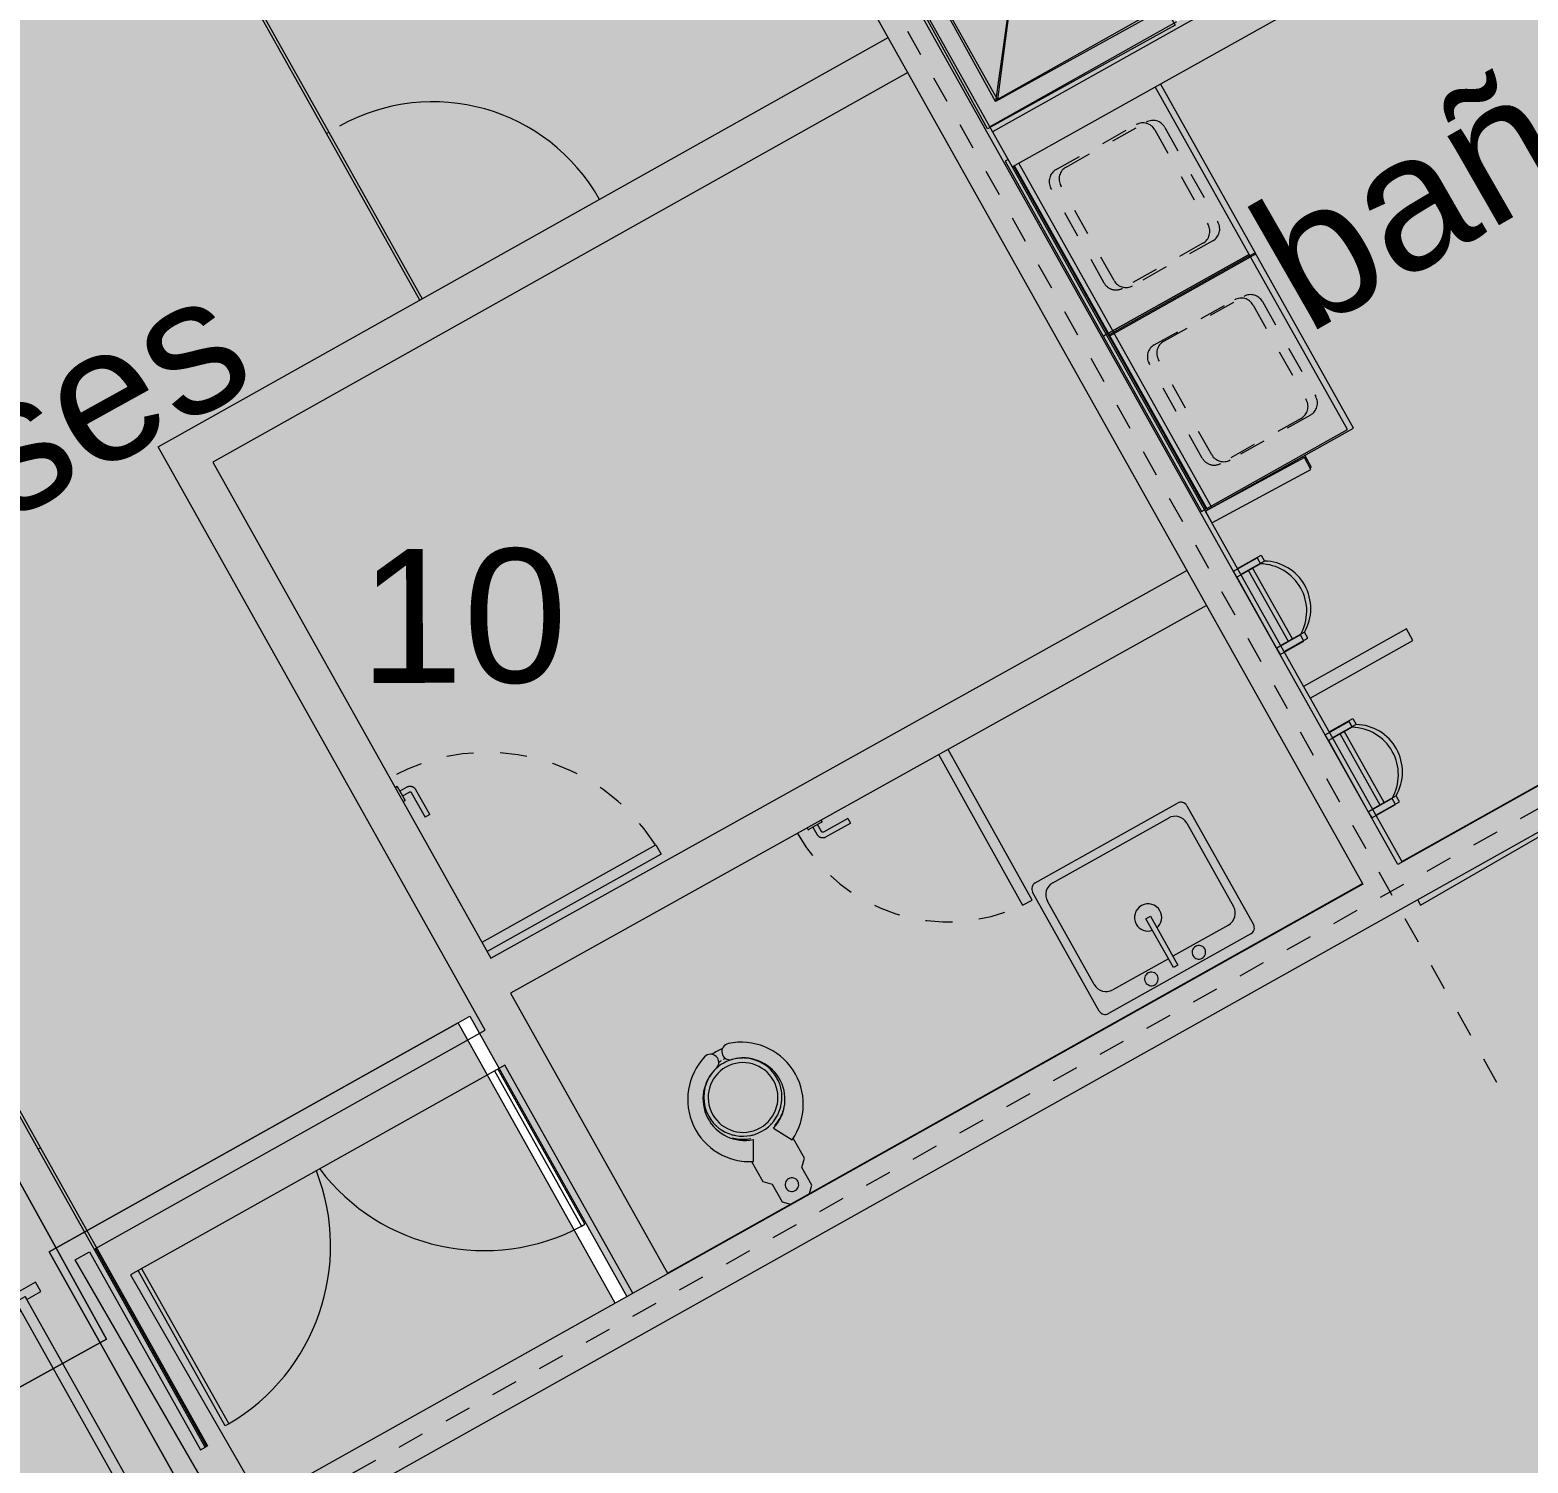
# Model space of a CAD drawing. Header units: metres. Extents: x -16.5 to 80.2, y 17.9 to 114.6.
# Drawn here: x 43.03 to 48.62, y 73.39 to 78.74 of the extents above; entities that cross this region are included whole.
import ezdxf

# ---------------------------------------------------------------- set-up
doc = ezdxf.new("R2010")
doc.units = ezdxf.units.M
for name, pattern in [('Dash dot dot', [0.020637, 0.00635, -0.004763, 0, -0.004763, 0, -0.004763]), ('LineaDiscontinua-1_5mm', [0.003, 0.0015, -0.0015]), ('LíneaDeRejilla', [0.021, 0.012, -0.003, 0.003, -0.003])]:
    doc.linetypes.add(name, pattern=pattern)
for name, color, linetype, lineweight in [('00_URB_HUELLA JARDÍN', 7, 'Continuous', 5), ('00_URB_ZONAS VERDES_NO CTA', 63, 'Continuous', 5), ('A-DETL-3', 151, 'Continuous', 5), ('A-DETL-GENF', 92, 'Continuous', 5), ('A-GENM', 13, 'Continuous', 5), ('A-MUEB', 31, 'Continuous', 5), ('A-MURO', 113, 'Continuous', 9), ('A-MURO-ACHU', 111, 'Continuous', 9), ('A-PUER', 31, 'Continuous', 5), ('A-PUER-MARC', 31, 'Continuous', 5), ('A-TEXT-NOTA', 2, 'Continuous', 5), ('A-VENT-CORT', 52, 'Continuous', 5), ('A-WALL', 113, 'Continuous', 18), ('H-HID-APAR', 6, 'Continuous', 5), ('Q-CASE', 31, 'Dash dot dot', 5), ('S-REJI', 1, 'Continuous', 5)]:
    doc.layers.add(name, color=color, linetype=linetype, lineweight=lineweight)
doc.styles.add('Arial_3', font='arial.ttf', dxfattribs={"height": 0.5})

# ---------------------------------------------------------------- blocks, each defined once
blk = doc.blocks.new('M_Vanity Counter Top w Square Sink Hole - 600mm Depth-V23-Nivel 2')
at = {"layer": 'A-MUEB'}
for p, q in [((-0.5187, 0), (-1.2687, 0)), ((-1.2687, 0), (-1.2687, -0.625)), ((-0.5187, -0.625), (-0.5187, 0)), ((-1.2687, -0.0191), (-0.5187, -0.0191)), ((-1.2687, -0.625), (-0.5187, -0.625))]:
    blk.add_line(p, q, dxfattribs=at)
at = {"layer": 'Q-CASE'}
for p, q in [((-1.1477, -0.5092), (-1.1477, -0.1658)), ((-1.0969, -0.115), (-0.6905, -0.115)), ((-0.6397, -0.1658), (-0.6397, -0.5092)), ((-0.6905, -0.56), (-1.0969, -0.56))]:
    blk.add_line(p, q, dxfattribs=at)
for centre, start, end in [((-1.0969, -0.1658), 90, 180), ((-0.6905, -0.1658), 360, 90), ((-1.0969, -0.5092), 180, 270), ((-0.6905, -0.5092), 270, 360)]:
    blk.add_arc(centre, 0.0508, start, end, dxfattribs=at)
blk = doc.blocks.new('M_Vanity Counter Top w Square Sink Hole - 600mm Depth-V24-Nivel 2')
at = {"layer": 'A-MUEB'}
for p, q in [((-0.5406, 0), (-1.2687, 0)), ((-1.2687, 0), (-1.2687, -0.625)), ((-1.2687, -0.0191), (-0.5406, -0.0191)), ((-1.2687, -0.625), (-0.5406, -0.625))]:
    blk.add_line(p, q, dxfattribs=at)
at = {"layer": 'Q-CASE'}
for p, q in [((-1.1477, -0.5092), (-1.1477, -0.1658)), ((-1.0969, -0.115), (-0.6905, -0.115)), ((-0.6397, -0.1658), (-0.6397, -0.5092)), ((-0.6905, -0.56), (-1.0969, -0.56))]:
    blk.add_line(p, q, dxfattribs=at)
for centre, start, end in [((-1.0969, -0.1658), 90, 180), ((-0.6905, -0.1658), 360, 90), ((-1.0969, -0.5092), 180, 270), ((-0.6905, -0.5092), 270, 360)]:
    blk.add_arc(centre, 0.0508, start, end, dxfattribs=at)
blk = doc.blocks.new('M_Urinal-2D - M_Urinal-2D-1521189-Nivel 2')
at = {"layer": 'H-HID-APAR'}
for p, q in [((-0.2869, 0.075), (-0.2869, 0.1766)), ((-0.2869, 0.1766), (-0.2615, 0.1766)), ((-0.2615, 0.1766), (-0.2615, 0.075)), ((0.0692, 0.1766), (0.0433, 0.1766)), ((0.0433, 0.1766), (0.0433, 0.075)), ((0.0692, 0.075), (0.0692, 0.1766)), ((0.0433, 0.1258), (-0.2615, 0.1258)), ((-0.2615, 0.1258), (-0.2615, 0.075)), ((0.0433, 0.075), (0.0433, 0.1258))]:
    blk.add_line(p, q, dxfattribs=at)
blk.add_arc((-0.1091, 0.0862), 0.1772, 30.6701, 149.3299, dxfattribs=at)
blk = doc.blocks.new('M_Shower Stall-2D - M_Shower Stall-2D 80_100-1592938-Nivel 2')
at = {"layer": 'H-HID-APAR'}
for p, q in [((0.075, 0.925), (0.3711, 0.5289)), ((0.075, 0.075), (0.075, 0.925)), ((0.075, 0.925), (0.305, 0.925)), ((0.42, 0.925), (0.725, 0.925)), ((0.725, 0.925), (0.4289, 0.5289)), ((0.725, 0.925), (0.725, 0.075)), ((0.3724, 0.4724), (0.075, 0.075)), ((0.4276, 0.4724), (0.725, 0.075)), ((0.725, 0.075), (0.075, 0.075)), ((0.8, 0), (0, 0))]:
    blk.add_line(p, q, dxfattribs=at)
for start, end in [(360, 180), (180, 360)]:
    blk.add_arc((0.4, 0.5), 0.04, start, end, dxfattribs=at)
blk = doc.blocks.new('M_Door-Curtain-Wall-Single-Glass - M_Door-Curtain-Wall-Single-Glass-1594221-Nivel 2')
at = {"layer": 'A-PUER'}
blk.add_arc((0.3565, 0.0508), 0.7131, 90.01, 180, dxfattribs=at)
blk = doc.blocks.new('Panel de sistema - Vidrio-10-1619758-Nivel 2')
at = {"layer": 'A-VENT-CORT'}
for p, q in [((-0.3565, 0.005), (0.3565, 0.005)), ((-0.3565, 0.005), (-0.3565, -0.005)), ((0.3565, 0.005), (0.3565, -0.005)), ((0.3565, -0.005), (-0.3565, -0.005))]:
    blk.add_line(p, q, dxfattribs=at)
blk = doc.blocks.new('Panel de sistema - Vidrio-10-1619759-Nivel 2')
at = {"layer": 'A-VENT-CORT'}
for p, q in [((-0.6435, 0.005), (0.6435, 0.005)), ((-0.6435, 0.005), (-0.6435, -0.005)), ((0.6435, 0.005), (0.6435, -0.005)), ((0.6435, -0.005), (-0.6435, -0.005))]:
    blk.add_line(p, q, dxfattribs=at)
blk = doc.blocks.new('Panel de sistema - Vidrio-10-1619761-Nivel 2')
at = {"layer": 'A-VENT-CORT'}
for p, q in [((-0.6, 0.005), (0.6, 0.005)), ((-0.6, 0.005), (-0.6, -0.005)), ((0.6, 0.005), (0.6, -0.005)), ((0.6, -0.005), (-0.6, -0.005))]:
    blk.add_line(p, q, dxfattribs=at)
blk = doc.blocks.new('Panel de sistema - Vidrio-10-1619755-Nivel 2')
at = {"layer": 'A-VENT-CORT'}
for p, q in [((-0.5, 0.005), (0.5, 0.005)), ((-0.5, 0.005), (-0.5, -0.005)), ((0.5, 0.005), (0.5, -0.005)), ((0.5, -0.005), (-0.5, -0.005))]:
    blk.add_line(p, q, dxfattribs=at)
blk = doc.blocks.new('Puerta-Batiente-ConDilataciones - 800x2200-4 Dilataciones-1041456-Nivel 2')
at = {"layer": 'A-PUER'}
for p, q in [((-0.372, -0.819), (-0.372, -0.075)), ((-0.332, -0.075), (-0.332, -0.819)), ((-0.332, -0.819), (-0.372, -0.819))]:
    blk.add_line(p, q, dxfattribs=at)
at = {"layer": 'A-PUER', "linetype": 'LineaDiscontinua-1_5mm'}
blk.add_arc((-0.372, -0.075), 0.744, 273.0819, 0, dxfattribs=at)
blk = doc.blocks.new('Manija-Horizontal-SinCerradura - 120-1041475-Nivel 2')
at = {"layer": 'A-PUER'}
for p, q in [((0.27, 0.063), (0.165, 0.063)), ((0.27, 0.063), (0.27, 0.043)), ((0.12, 0.008), (0.12, 0)), ((0.12, 0.008), (0.18, 0.008)), ((0.124, 0.008), (0.12, 0.008)), ((0.14, 0.038), (0.14, 0.008)), ((0.16, 0.008), (0.16, 0.038)), ((0.165, 0.043), (0.27, 0.043)), ((0.18, 0.008), (0.176, 0.008)), ((0.18, 0), (0.18, 0.008))]:
    blk.add_line(p, q, dxfattribs=at)
at = {"layer": 'A-PUER', "flags": 128}
for points in [[(0.165, 0.063), (0.164, 0.063), (0.163, 0.0629), (0.162, 0.0628), (0.161, 0.0627), (0.16, 0.0625), (0.1591, 0.0623), (0.1581, 0.062), (0.1571, 0.0617), (0.1562, 0.0614), (0.1553, 0.061), (0.1544, 0.0606), (0.1535, 0.0602), (0.1526, 0.0597), (0.1517, 0.0592), (0.1509, 0.0586), (0.1501, 0.0581), (0.1493, 0.0574), (0.1485, 0.0568), (0.1478, 0.0561), (0.1471, 0.0554), (0.1464, 0.0547), (0.1457, 0.0539), (0.1451, 0.0531), (0.1445, 0.0523), (0.144, 0.0515), (0.1434, 0.0507), (0.143, 0.0498), (0.1425, 0.0489), (0.1421, 0.048), (0.1417, 0.0471), (0.1414, 0.0461), (0.141, 0.0452), (0.1408, 0.0442), (0.1406, 0.0432), (0.1404, 0.0422), (0.1402, 0.0413), (0.1401, 0.0403), (0.14, 0.0393), (0.14, 0.0383), (0.14, 0.038)], [(0.16, 0.038), (0.16, 0.0382), (0.16, 0.0384), (0.16, 0.0386), (0.1601, 0.0388), (0.1601, 0.039), (0.1601, 0.0392), (0.1602, 0.0394), (0.1603, 0.0396), (0.1603, 0.0398), (0.1604, 0.0399), (0.1605, 0.0401), (0.1606, 0.0403), (0.1607, 0.0405), (0.1608, 0.0407), (0.1609, 0.0408), (0.161, 0.041), (0.1611, 0.0411), (0.1612, 0.0413), (0.1614, 0.0414), (0.1615, 0.0416), (0.1617, 0.0417), (0.1618, 0.0419), (0.162, 0.042), (0.1621, 0.0421), (0.1623, 0.0422), (0.1625, 0.0423), (0.1626, 0.0424), (0.1628, 0.0425), (0.163, 0.0426), (0.1632, 0.0427), (0.1634, 0.0427), (0.1636, 0.0428), (0.1638, 0.0428), (0.164, 0.0429), (0.1642, 0.0429), (0.1643, 0.043), (0.1645, 0.043), (0.1647, 0.043), (0.1649, 0.043), (0.165, 0.043)]]:
    blk.add_lwpolyline(points, dxfattribs=at)
blk = doc.blocks.new('M_Water Closet - Flush Valve - Floor Mounted - Private - Flushing Greater than 6_1 Lpf-1594235-Nivel 2')
at = {"layer": 'H-HID-APAR'}
for p, q in [((0.0063, 0.5968), (0.0127, 0.5964)), ((-0.0825, 0.2088), (-0.0429, 0.281)), ((0.0429, 0.281), (0.0826, 0.2088)), ((-0.0889, 0.2127), (-0.0889, 0.127)), ((0.0889, 0.127), (0.0889, 0.2096)), ((-0.0889, 0.127), (-0.0635, 0.1016)), ((0.0635, 0.1016), (0.0889, 0.127)), ((-0.0635, 0.1016), (-0.0635, 0.0254)), ((0.0635, 0.0254), (0.0635, 0.1016)), ((-0.0635, 0.0254), (-0.0404, 0.0023)), ((0.0404, 0.0023), (0.0635, 0.0254))]:
    blk.add_line(p, q, dxfattribs=at)
at = {"layer": 'H-HID-APAR', "flags": 128}
for points in [[(-0.0142, 0.5962), (-0.0089, 0.5967), (-0.0025, 0.5969)], [(-0.0508, 0.2877), (-0.0568, 0.2899), (-0.0627, 0.2923), (-0.0684, 0.2949), (-0.0741, 0.2978), (-0.0797, 0.3008), (-0.0851, 0.3041), (-0.0904, 0.3076), (-0.0955, 0.3114), (-0.1005, 0.3153), (-0.1054, 0.3194), (-0.11, 0.3237)], [(0.1113, 0.3249), (0.1072, 0.3211), (0.1025, 0.3169), (0.0975, 0.3129), (0.0924, 0.3091), (0.0872, 0.3055), (0.0818, 0.3021), (0.0763, 0.299), (0.0707, 0.296), (0.065, 0.2933), (0.0591, 0.2908), (0.0532, 0.2886), (0.0508, 0.2877)]]:
    blk.add_lwpolyline(points, dxfattribs=at)
at = {"layer": 'H-HID-APAR'}
for centre, radius, start, end in [((0.0187, 0.4177), 0.2322, 107.4259, 244.1391), ((-0.0416, 0.61), 0.0307, 287.4259, 107.4259), ((0, 0.4382), 0.1968, 83.5978, 96.4022), ((0.0416, 0.61), 0.0307, 72.5741, 252.5741), ((-0.0187, 0.4177), 0.2322, 295.8609, 72.5741), ((0.0024, 0.4294), 0.1552, 102.9633, 253.0367), ((0, 0.4382), 0.146, 121.6416, 180), ((0, 0.4366), 0.1302, 90, 270), ((0, 0.4382), 0.146, 108.8409, 119.3851), ((0, 0.4382), 0.1461, 75.8551, 104.1449), ((0, 0.4366), 0.1302, 270, 90), ((-0.0024, 0.4294), 0.1552, 286.9633, 77.0367), ((0, 0.4382), 0.1461, 60.6149, 71.1591), ((0, 0.4382), 0.1461, 0, 58.3584), ((0, 0.4382), 0.146, 180, 0), ((0, 0.4382), 0.1461, 194.0293, 198.5581), ((0, 0.4382), 0.1461, 341.4419, 345.9707), ((0, 0.4382), 0.146, 208.0989, 213.4085), ((0, 0.4382), 0.146, 222.246, 227.7315), ((0, 0.4382), 0.1461, 312.2685, 317.754), ((0, 0.4382), 0.1461, 326.5915, 331.9011), ((0, 0.4382), 0.146, 236.5665, 241.8811), ((0, 0.4382), 0.146, 251.4212, 255.9571), ((0, 0.4382), 0.1461, 284.0429, 288.5788), ((0, 0.4382), 0.1461, 298.1189, 303.4335), ((0, 0.0635), 0.0254, 360, 180), ((0, 0.0635), 0.0254, 180, 360)]:
    blk.add_arc(centre, radius, start, end, dxfattribs=at)
blk = doc.blocks.new('M_Sink-Single-2D - 660 x 560mm-1585322-Nivel 2')
at = {"layer": 'H-HID-APAR'}
for p, q in [((0.0017, -0.6496), (0.0017, -0.1404)), ((0.0017, -0.6496), (0.0017, -0.1404)), ((0.0271, -0.115), (0.6363, -0.115)), ((0.0271, -0.115), (0.6363, -0.115)), ((0.3222, -0.1468), (0.3412, -0.1468)), ((0.3222, -0.3563), (0.3222, -0.1468)), ((0.3412, -0.1468), (0.3412, -0.3563)), ((0.6617, -0.1404), (0.6617, -0.6496)), ((0.6617, -0.1404), (0.6617, -0.6496)), ((0.0842, -0.1849), (0.3222, -0.1849)), ((0.3412, -0.1849), (0.5791, -0.1849)), ((0.0334, -0.5925), (0.0334, -0.2357)), ((0.6299, -0.2357), (0.6299, -0.5925)), ((0.3412, -0.3563), (0.3222, -0.3563)), ((0.5791, -0.6433), (0.0842, -0.6433)), ((0.6363, -0.675), (0.0271, -0.675)), ((0.6363, -0.675), (0.0271, -0.675))]:
    blk.add_line(p, q, dxfattribs=at)
for centre, radius, start, end in [((0.0271, -0.1404), 0.0254, 90, 180), ((0.0271, -0.1404), 0.0254, 90, 180), ((0.2301, -0.15), 0.0254, 360, 180), ((0.2301, -0.15), 0.0254, 180, 0), ((0.4333, -0.15), 0.0254, 0, 180), ((0.4333, -0.15), 0.0254, 180, 0), ((0.6363, -0.1404), 0.0254, 0, 90), ((0.6363, -0.1404), 0.0254, 0, 90), ((0.0842, -0.2357), 0.0508, 90, 180), ((0.5791, -0.2357), 0.0508, 360, 90), ((0.3317, -0.3563), 0.0508, 100.8069, 180), ((0.3317, -0.3563), 0.0508, 360, 79.1931), ((0.3317, -0.3563), 0.0508, 180, 0), ((0.0842, -0.5925), 0.0508, 180, 270), ((0.5791, -0.5925), 0.0508, 270, 0), ((0.0271, -0.6496), 0.0254, 180, 270), ((0.0271, -0.6496), 0.0254, 180, 270), ((0.6363, -0.6496), 0.0254, 270, 0), ((0.6363, -0.6496), 0.0254, 270, 0)]:
    blk.add_arc(centre, radius, start, end, dxfattribs=at)
blk = doc.blocks.new('Puerta-Batiente-HojaLisa - 700x2200-1508701-Nivel 2')
at = {"layer": 'A-PUER'}
for p, q in [((-0.282, 0.719), (-0.322, 0.719)), ((-0.322, 0.719), (-0.322, 0.075)), ((-0.282, 0.075), (-0.282, 0.719))]:
    blk.add_line(p, q, dxfattribs=at)
at = {"layer": 'A-PUER', "linetype": 'LineaDiscontinua-1_5mm'}
blk.add_arc((-0.322, 0.075), 0.644, 0, 86.439, dxfattribs=at)
blk = doc.blocks.new('Manija-Horizontal-SinCerradura - 120-1041476-Nivel 2')
at = {"layer": 'A-PUER'}
for p, q in [((0.12, 0), (0.12, -0.008)), ((0.18, -0.008), (0.18, 0)), ((0.12, -0.008), (0.124, -0.008)), ((0.18, -0.008), (0.12, -0.008)), ((0.14, -0.008), (0.14, -0.038)), ((0.16, -0.038), (0.16, -0.008)), ((0.27, -0.043), (0.165, -0.043)), ((0.176, -0.008), (0.18, -0.008)), ((0.27, -0.043), (0.27, -0.063)), ((0.165, -0.063), (0.27, -0.063))]:
    blk.add_line(p, q, dxfattribs=at)
at = {"layer": 'A-PUER', "flags": 128}
for points in [[(0.14, -0.038), (0.14, -0.039), (0.1401, -0.04), (0.1402, -0.041), (0.1403, -0.042), (0.1405, -0.043), (0.1407, -0.0439), (0.141, -0.0449), (0.1413, -0.0459), (0.1416, -0.0468), (0.142, -0.0477), (0.1424, -0.0486), (0.1428, -0.0495), (0.1433, -0.0504), (0.1438, -0.0513), (0.1444, -0.0521), (0.1449, -0.0529), (0.1456, -0.0537), (0.1462, -0.0545), (0.1469, -0.0552), (0.1476, -0.0559), (0.1483, -0.0566), (0.1491, -0.0573), (0.1499, -0.0579), (0.1507, -0.0585), (0.1515, -0.059), (0.1523, -0.0596), (0.1532, -0.06), (0.1541, -0.0605), (0.155, -0.0609), (0.1559, -0.0613), (0.1569, -0.0616), (0.1578, -0.062), (0.1588, -0.0622), (0.1598, -0.0624), (0.1608, -0.0626), (0.1617, -0.0628), (0.1627, -0.0629), (0.1637, -0.063), (0.1647, -0.063), (0.165, -0.063)], [(0.165, -0.043), (0.1648, -0.043), (0.1646, -0.043), (0.1644, -0.043), (0.1642, -0.0429), (0.164, -0.0429), (0.1638, -0.0429), (0.1636, -0.0428), (0.1634, -0.0427), (0.1632, -0.0427), (0.1631, -0.0426), (0.1629, -0.0425), (0.1627, -0.0424), (0.1625, -0.0423), (0.1623, -0.0422), (0.1622, -0.0421), (0.162, -0.042), (0.1619, -0.0419), (0.1617, -0.0418), (0.1616, -0.0416), (0.1614, -0.0415), (0.1613, -0.0413), (0.1611, -0.0412), (0.161, -0.041), (0.1609, -0.0409), (0.1608, -0.0407), (0.1607, -0.0405), (0.1606, -0.0404), (0.1605, -0.0402), (0.1604, -0.04), (0.1603, -0.0398), (0.1603, -0.0396), (0.1602, -0.0394), (0.1602, -0.0392), (0.1601, -0.039), (0.1601, -0.0388), (0.16, -0.0387), (0.16, -0.0385), (0.16, -0.0383), (0.16, -0.0381), (0.16, -0.038)]]:
    blk.add_lwpolyline(points, dxfattribs=at)
blk = doc.blocks.new('Panel de sistema - Vidrio-10-1619763-Nivel 2')
at = {"layer": 'A-VENT-CORT'}
for p, q in [((-0.1379, 0.005), (0.1379, 0.005)), ((-0.1379, 0.005), (-0.1379, -0.005)), ((0.1379, 0.005), (0.1379, -0.005)), ((0.1379, -0.005), (-0.1379, -0.005))]:
    blk.add_line(p, q, dxfattribs=at)
blk = doc.blocks.new('PuertaVentana-Batiente-2Cuerpos-ConDivisionHorizontal - 1600x2000 - Division 80-1640205-Nivel 2')
at = {"layer": 'A-PUER'}
for p, q in [((-0.755, 0.74), (-0.77, 0.74)), ((-0.77, 0.74), (-0.77, 0.075)), ((-0.755, 0.075), (-0.755, 0.74)), ((0.755, 0.075), (0.755, 0.74)), ((0.755, 0.74), (0.77, 0.74)), ((0.77, 0.74), (0.77, 0.075))]:
    blk.add_line(p, q, dxfattribs=at)
for centre, start, end in [((-0.77, -0.03), 7.8774, 88.8838), ((0.77, -0.03), 91.1162, 172.1226)]:
    blk.add_arc(centre, 0.77, start, end, dxfattribs=at)
blk = doc.blocks.new('DISPOSICIÓN URBANA JARDIN_dwg-1215257-Nivel 2')
at = {"layer": '00_URB_HUELLA JARDÍN', "color": 253, "flags": 128}
blk.add_lwpolyline([(70.001, 106.0012), (72.3568, 104.6057), (71.2363, 102.7141)], dxfattribs=at)
at = {"layer": '00_URB_ZONAS VERDES_NO CTA', "color": 254, "flags": 128}
blk.add_lwpolyline([(71.2363, 102.7141), (72.3568, 104.6057), (70.001, 106.0012)], dxfattribs=at)
blk = doc.blocks.new('Puerta-Batiente-ConDilataciones - 900x2200-3 Dilataciones-1189421-Nivel 2')
at = {"layer": 'A-GENM'}
for p, q in [((0.422, -0.035), (-0.422, -0.035)), ((0.41, -0.035), (-0.41, -0.035)), ((0.41, -0.035), (-0.41, -0.035)), ((-0.422, -0.075), (0.422, -0.075)), ((-0.422, -0.075), (0.422, -0.075)), ((-0.422, -0.075), (0.422, -0.075))]:
    blk.add_line(p, q, dxfattribs=at)
at = {"layer": 'A-PUER'}
for p, q in [((-0.422, -0.919), (-0.422, -0.075)), ((-0.422, -0.075), (-0.382, -0.075)), ((-0.382, -0.075), (-0.382, -0.919)), ((-0.382, -0.919), (-0.422, -0.919))]:
    blk.add_line(p, q, dxfattribs=at)
at = {"layer": 'A-PUER', "linetype": 'LineaDiscontinua-1_5mm'}
blk.add_arc((-0.422, -0.075), 0.844, 272.7165, 0, dxfattribs=at)
at = {"layer": 'A-PUER-MARC', "lineweight": 9}
for p, q in [((-0.41, 0.025), (-0.45, 0.025)), ((-0.45, 0.025), (-0.45, -0.075)), ((-0.41, -0.035), (-0.41, 0.025)), ((0.45, 0.025), (0.41, 0.025)), ((0.41, 0.025), (0.41, -0.035)), ((0.45, -0.075), (0.45, 0.025)), ((-0.422, -0.075), (-0.422, -0.035)), ((-0.422, -0.035), (-0.41, -0.035)), ((0.41, -0.035), (0.422, -0.035)), ((0.422, -0.035), (0.422, -0.075)), ((-0.45, -0.075), (-0.422, -0.075)), ((0.422, -0.075), (0.45, -0.075))]:
    blk.add_line(p, q, dxfattribs=at)
blk = doc.blocks.new('M_Shower Stall-2D - M_Shower Stall-2D 80_100-V105-Nivel 2')
at = {"layer": 'H-HID-APAR'}
for p, q in [((0, 0), (0, 0.9947)), ((0.2342, 1), (0.7782, 1)), ((0.8, 0.9982), (0.8, 0)), ((0.075, 0.925), (0.3711, 0.5289)), ((0.075, 0.075), (0.075, 0.925)), ((0.075, 0.925), (0.725, 0.925)), ((0.725, 0.925), (0.4289, 0.5289)), ((0.725, 0.925), (0.725, 0.075)), ((0.3724, 0.4724), (0.075, 0.075)), ((0.4276, 0.4724), (0.725, 0.075)), ((0.725, 0.075), (0.075, 0.075)), ((0.8, 0), (0, 0))]:
    blk.add_line(p, q, dxfattribs=at)
for start, end in [(360, 180), (180, 360)]:
    blk.add_arc((0.4, 0.5), 0.04, start, end, dxfattribs=at)
blk = doc.blocks.new('M_Vanity Counter Top w Square Sink Hole - 600mm Depth-1607492-Nivel 2')
at = {"layer": 'A-MUEB'}
for p, q in [((-0.5187, 0), (-1.2687, 0)), ((-1.2687, 0), (-1.2687, -0.625)), ((-0.5187, -0.0131), (-0.5187, 0)), ((-1.2687, -0.0191), (-0.5501, -0.0191)), ((-1.2687, -0.625), (-0.5506, -0.625))]:
    blk.add_line(p, q, dxfattribs=at)
at = {"layer": 'Q-CASE'}
for p, q in [((-1.0969, -0.1), (-0.6905, -0.1)), ((-1.1477, -0.4942), (-1.1477, -0.1508)), ((-0.6397, -0.1508), (-0.6397, -0.4942)), ((-0.6905, -0.545), (-1.0969, -0.545))]:
    blk.add_line(p, q, dxfattribs=at)
for centre, start, end in [((-1.0969, -0.1508), 90, 180), ((-0.6905, -0.1508), 360, 90), ((-1.0969, -0.4942), 180, 270), ((-0.6905, -0.4942), 270, 360)]:
    blk.add_arc(centre, 0.0508, start, end, dxfattribs=at)
blk = doc.blocks.new('M_Vanity Counter Top w Square Sink Hole - 600mm Depth-V114-Nivel 2')
at = {"layer": 'A-MUEB'}
for p, q in [((-0.5187, 0), (-1.2687, 0)), ((-1.2687, 0), (-1.2687, -0.625)), ((-0.5187, -0.625), (-0.5187, 0)), ((-1.2687, -0.0191), (-0.5187, -0.0191)), ((-1.2687, -0.625), (-0.5187, -0.625))]:
    blk.add_line(p, q, dxfattribs=at)
at = {"layer": 'Q-CASE'}
for p, q in [((-1.0969, -0.1), (-0.6905, -0.1)), ((-1.1477, -0.4942), (-1.1477, -0.1508)), ((-0.6397, -0.1508), (-0.6397, -0.4942)), ((-0.6905, -0.545), (-1.0969, -0.545))]:
    blk.add_line(p, q, dxfattribs=at)
for centre, start, end in [((-1.0969, -0.1508), 90, 180), ((-0.6905, -0.1508), 360, 90), ((-1.0969, -0.4942), 180, 270), ((-0.6905, -0.4942), 270, 360)]:
    blk.add_arc(centre, 0.0508, start, end, dxfattribs=at)
blk = doc.blocks.new('M_Urinal-2D - M_Urinal-2D-V115-Nivel 2')
at = {"layer": 'H-HID-APAR'}
for p, q in [((-0.2869, 0.075), (-0.2869, 0.1766)), ((-0.2869, 0.1766), (-0.2615, 0.1766)), ((-0.2615, 0.1766), (-0.2615, 0.075)), ((0.0692, 0.1766), (0.0433, 0.1766)), ((0.0433, 0.1766), (0.0433, 0.075)), ((0.0692, 0.075), (0.0692, 0.1766)), ((0.0433, 0.1258), (-0.2615, 0.1258)), ((-0.2615, 0.1258), (-0.2615, 0.075)), ((0.0433, 0.075), (0.0433, 0.1258)), ((-0.2615, 0.075), (-0.2869, 0.075)), ((-0.2615, 0.075), (0.0433, 0.075)), ((0.0433, 0.075), (0.0692, 0.075))]:
    blk.add_line(p, q, dxfattribs=at)
blk.add_arc((-0.1091, 0.0862), 0.1772, 30.6701, 149.3299, dxfattribs=at)

msp = doc.modelspace()

# ---------------------------------------------------------------- hatches: boundary and pattern name
at = {"layer": 'A-DETL-GENF'}
h = msp.add_hatch(color=7, dxfattribs=at)
h.paths.add_polyline_path([(48.2224, 75.4756), (49.8237, 76.4001), (48.211, 75.4961), (48.2199, 75.4802)], flags=0)
h.paths.add_polyline_path([(48.1376, 75.627), (49.924, 76.6283), (49.8184, 76.823), (49.8623, 76.8469), (49.9676, 76.6528), (51.2066, 77.3473), (50.8093, 78.0561), (49.5754, 77.3824), (49.5514, 77.4263), (50.7848, 78.0997), (50.3965, 78.7925), (49.1242, 78.1021), (49.1004, 78.146), (50.372, 78.8362), (50.3509, 78.8738), (50.4818, 78.9471), (51.3995, 77.3099), (51.4108, 77.3167), (48.738, 82.0705), (48.6018, 81.9941), (48.5761, 82.04), (47.3304, 81.3417), (47.3059, 81.3853), (48.5517, 82.0836), (48.1633, 82.7764), (46.9622, 82.1071), (46.9379, 82.1508), (48.1389, 82.8201), (47.7325, 83.545), (47.8634, 83.6183), (48.6593, 82.1983), (48.9563, 82.3648), (49.0296, 82.2339), (49.8147, 82.674), (49.7414, 82.8049), (51.0145, 83.5185), (50.2186, 84.9385), (50.2831, 84.9768), (50.2253, 85.0799), (44.6051, 81.9288), (46.0882, 79.283), (46.2811, 79.3905), (46.3055, 79.3469), (46.1127, 79.2394), (48.1354, 75.6309)], flags=0)
h.paths.add_polyline_path([(47.8101, 76.2485), (47.7862, 76.2924), (48.1695, 76.5073), (48.1939, 76.4637), (47.9401, 76.3214)], flags=0)
h.paths.add_polyline_path([(47.4434, 76.9028), (47.4196, 76.9467), (47.7887, 77.1471), (47.8125, 77.1031), (47.5231, 76.946)], flags=0)
h.paths.add_polyline_path([(49.5322, 77.3503), (49.4104, 77.5747), (49.4543, 77.5986), (49.5761, 77.3742), (49.5514, 77.3608)], flags=0)
h.paths.add_polyline_path([(46.6977, 78.2331), (46.6244, 78.3639), (48.0724, 79.1756), (47.5786, 80.0564), (47.5895, 80.0625), (47.5652, 80.1061), (48.738, 80.76), (49.1613, 80.996), (49.0419, 81.2091), (49.1727, 81.2824), (50.0417, 79.7322), (49.9108, 79.6589), (49.2347, 80.8651), (47.7323, 80.0278), (48.226, 79.147), (48.2535, 79.1593), (48.2766, 79.1181), (46.7312, 78.2518)], flags=0)
h.paths.add_polyline_path([(47.3115, 78.7742), (46.8052, 79.6826), (47.0411, 79.8141), (47.0654, 79.7704), (46.8732, 79.6633), (47.3547, 78.7982), (47.3504, 78.7958)], flags=0)
h.paths.add_polyline_path([(51.7469, 79.2269), (52.1081, 79.4367), (51.7438, 79.2325)], flags=0)
h.paths.add_polyline_path([(48.8, 79.4115), (48.7755, 79.4551), (48.9347, 79.5443), (48.4479, 80.4179), (48.4916, 80.4423), (48.9784, 79.5688), (48.9849, 79.5724), (49.0093, 79.5288), (48.8244, 79.4252)], flags=0)
h.paths.add_polyline_path([(51.8013, 79.4367), (52.9437, 80.077), (52.0635, 81.6471), (50.9212, 81.0068), (50.9347, 80.9827), (50.8039, 80.9094), (51.1461, 80.2987), (51.277, 80.3721), (51.7469, 79.5337)], flags=0)
h.paths.add_polyline_path([(49.5327, 79.8222), (49.5083, 79.8658), (49.7176, 79.9832), (49.7421, 79.9395), (49.5571, 79.8359)], flags=0)
h.paths.add_polyline_path([(50.7061, 81.0838), (50.8369, 81.1572), (50.8479, 81.1376), (51.9902, 81.778), (51.0879, 83.3877), (49.9455, 82.7474), (50.4946, 81.7678), (50.3638, 81.6944), (50.6977, 81.0988)], flags=0)
h.paths.add_polyline_path([(47.0125, 81.9087), (46.8877, 82.1313), (46.9313, 82.1558), (47.0562, 81.9331), (47.0163, 81.9108)], flags=0)
h.paths.add_polyline_path([(46.5943, 82.6547), (46.4867, 82.8467), (46.5304, 82.8711), (46.6376, 82.679)], flags=0)
h = msp.add_hatch(color=254, dxfattribs=at)
h.paths.add_polyline_path([(2.2039, 47.6436), (8.542, 51.1964), (9.2159, 49.994), (10.8351, 50.9017), (10.8351, 52.4818), (16.9634, 55.9169), (17.3662, 55.9154), (17.3663, 54.6169), (19.1662, 54.6169), (19.1681, 55.9169), (29.6162, 55.9158), (29.6166, 54.6169), (31.4162, 54.6169), (31.4177, 55.9169), (47.3615, 55.9158), (47.3616, 54.6169), (49.1615, 54.6169), (49.1615, 55.9169), (51.039, 55.9171), (51.0366, 72.1527), (49.7086, 74.5218), (54.2865, 77.0957), (54.2865, 80.6577), (53.939, 80.463), (53.9265, 80.4853), (53.1644, 80.0453), (53.1644, 80.0453), (53.1471, 80.0353), (53.154, 80.0229), (52.1102, 79.4367), (51.7469, 79.2269), (49.8147, 82.674), (48.739, 82.0686), (51.4108, 77.3164), (51.3995, 77.3099), (51.4108, 77.2898), (49.8237, 76.4001), (48.2224, 75.4756), (48.211, 75.4961), (42.0177, 72.0245), (42.0423, 71.9805), (41.9115, 71.9072), (41.8868, 71.9512), (31.2011, 65.9612), (31.2059, 65.9526), (28.4843, 64.427), (28.4662, 64.4594), (21.8377, 60.7437), (21.8607, 60.7028), (19.1565, 59.1871), (19.1335, 59.228), (19.1219, 59.2218), (18.4977, 60.3327), (17.1569, 59.5803), (17.7921, 58.4449), (8.6765, 53.3352), (8.04, 54.4707), (6.4699, 53.5905), (7.1063, 52.4551), (2.5119, 49.8804), (2.5085, 49.8865), (2.4976, 49.8804), (-0.1047, 54.5229), (-0.8872, 54.0843), (-0.8745, 54.0617), (-1.1446, 53.9103), (-0.7032, 53.126), (-0.6967, 53.1296), (0.1168, 51.6783), (0.1128, 51.676), (0.5543, 50.8917), (0.5569, 50.8932), (1.4566, 49.2882), (1.3237, 49.2137), (2.197, 47.6558)], flags=0)
h.paths.add_polyline_path([(44.0365, 57.7169), (20.1191, 57.7169), (47.9523, 73.3171), (49.2262, 71.0513), (49.1615, 71.0149), (49.1614, 57.7169), (44.0391, 57.7169)], flags=0)
h.paths.add_polyline_path([(43.6888, 73.1332), (45.2153, 73.9889), (44.6286, 75.0357), (43.102, 74.18), (43.6644, 73.1767)], flags=0)
h = msp.add_hatch(color=7, dxfattribs=at)
h.paths.add_polyline_path([(31.332, 66.0347), (32.9021, 66.9148), (32.7058, 67.265), (32.8366, 67.3384), (32.9596, 67.119), (33.0031, 67.1434), (32.4163, 68.1901), (33.9865, 69.0703), (34.5732, 68.0235), (37.3211, 69.5638), (33.7341, 75.963), (33.8649, 76.0364), (37.452, 69.6372), (39.9841, 71.0566), (40.059, 70.9266), (41.8868, 71.9512), (41.7029, 72.2794), (41.8337, 72.3527), (42.0177, 72.0245), (43.5878, 72.9046), (43.4038, 73.2328), (43.5347, 73.3062), (43.6453, 73.1088), (43.6888, 73.1332), (43.102, 74.18), (44.6722, 75.0601), (45.2589, 74.0133), (48.0068, 75.5536), (44.476, 81.8571), (44.4734, 81.8571), (44.4129, 81.965), (44.1512, 81.8183), (44.0772, 81.9489), (38.1593, 78.6316), (38.1619, 78.6218), (38.1168, 78.5967), (38.1143, 78.6063), (27.4605, 72.6344), (27.5192, 72.5298), (27.6501, 72.6031), (28.9892, 70.2141), (28.8584, 70.1408), (29.2495, 69.4429), (29.3804, 69.5163), (30.3167, 67.8458), (30.1859, 67.7724), (31.0048, 66.3115), (31.1356, 66.3849), (31.3187, 66.0583)], flags=0)
h.paths.add_polyline_path([(31.8869, 68.7259), (30.5105, 71.1815), (30.6413, 71.2548), (32.0177, 68.7993)], flags=0)
h.paths.add_polyline_path([(30.1193, 71.8793), (29.2202, 73.4833), (29.351, 73.5566), (30.2501, 71.9527), (30.2065, 71.9282)], flags=0)
h.paths.add_polyline_path([(40.8716, 73.7623), (39.4903, 76.2266), (39.6211, 76.2999), (41.0025, 73.8356), (40.9536, 73.8082)], flags=0)
h.paths.add_polyline_path([(42.5726, 74.7158), (41.6362, 76.3862), (41.7671, 76.4596), (42.7035, 74.7891), (42.6835, 74.7779)], flags=0)
h.paths.add_polyline_path([(39.0991, 76.9244), (38.2097, 78.5111), (38.3407, 78.5841), (39.2299, 76.9978), (39.1427, 76.9489)], flags=0)
h.paths.add_polyline_path([(41.2451, 77.0841), (39.913, 79.4604), (40.0441, 79.5334), (41.3759, 77.1574), (41.2607, 77.0928)], flags=0)
h.paths.add_polyline_path([(44.6198, 81.8002), (44.6635, 81.8247), (44.6488, 81.8508), (44.6051, 81.8263), (44.6193, 81.8011)], flags=0)
at = {"layer": 'A-MURO-ACHU'}
for points in [[(48.0068, 75.5536), (48.1376, 75.627), (44.6635, 81.8247), (44.6193, 81.8011), (44.6051, 81.8263), (44.6488, 81.8508), (44.6042, 81.929), (44.474, 81.856), (47.8674, 75.8022)], [(46.6977, 78.2331), (48.2504, 79.1034), (48.1771, 79.2343), (46.6244, 78.3639)], [(43.7187, 72.978), (51.2799, 77.2164), (51.2066, 77.3473), (43.6453, 73.1088)], [(47.4434, 76.9028), (47.8125, 77.1031), (47.7887, 77.1471), (47.4199, 76.946)], [(47.8101, 76.2485), (48.1939, 76.4637), (48.1695, 76.5073), (47.7857, 76.2922)]]:
    msp.add_hatch(color=256, dxfattribs=at).paths.add_polyline_path(points, flags=0)

# ---------------------------------------------------------------- linework, layer by layer
at = {"layer": 'A-DETL-3'}
for p, q in [((48.2224, 75.4756), (49.8237, 76.4001)), ((48.2109, 75.4961), (48.2224, 75.4756)), ((43.102, 74.18), (44.6286, 75.0357)), ((44.6286, 75.0357), (43.102, 74.18)), ((44.6286, 75.0357), (44.6722, 75.0601)), ((45.2153, 73.9889), (44.6286, 75.0357)), ((44.6722, 75.0601), (45.2589, 74.0133)), ((43.6888, 73.1332), (43.102, 74.18)), ((43.102, 74.18), (43.6888, 73.1332))]:
    msp.add_line(p, q, dxfattribs=at)
at = {"layer": 'A-MURO'}
for p, q in [((46.1286, 79.2483), (46.6244, 78.3639)), ((43.5083, 77.1877), (46.2343, 78.7157)), ((46.3076, 78.5849), (43.7125, 77.1302)), ((46.6977, 78.2331), (47.7857, 76.2922)), ((44.7297, 75.0088), (43.5083, 77.1877)), ((47.419, 76.9464), (47.7897, 77.1542)), ((47.7897, 77.1542), (47.8141, 77.1106)), ((43.7125, 77.1302), (44.7511, 75.2773)), ((47.8141, 77.1106), (47.8098, 77.1082)), ((44.7511, 75.2773), (47.3498, 76.7255)), ((47.4232, 76.5947), (44.8245, 75.1464)), ((48.1524, 75.6379), (49.9229, 76.6304)), ((47.8101, 76.2485), (48.1524, 75.6379)), ((45.4105, 74.101), (48.0057, 75.5557)), ((44.8245, 75.1464), (45.4105, 74.101)), ((43.2742, 74.1929), (44.7297, 75.0088)), ((44.803, 74.8779), (43.4045, 74.0939)), ((45.2808, 74.0256), (44.803, 74.8779)), ((43.1986, 74.1505), (43.2524, 74.1807)), ((43.2524, 74.1807), (43.667, 73.4411)), ((43.6888, 73.4533), (43.2742, 74.1929)), ((43.761, 73.1764), (43.1986, 74.1505)), ((43.4045, 74.0939), (43.8919, 73.2497)), ((43.667, 73.4411), (43.6888, 73.4533))]:
    msp.add_line(p, q, dxfattribs=at)
at = {"layer": 'A-WALL'}
for p, q in [((44.474, 81.856), (48.0068, 75.5536)), ((48.1376, 75.627), (46.1127, 79.2394)), ((48.0724, 79.1756), (46.6244, 78.3639)), ((46.6977, 78.2331), (48.2766, 79.1181)), ((46.6244, 78.3639), (46.6977, 78.2331)), ((43.5878, 72.9046), (51.4108, 77.2898)), ((47.7887, 77.1471), (47.4196, 76.9467)), ((47.8125, 77.1031), (47.7887, 77.1471)), ((47.4434, 76.9028), (47.8125, 77.1031)), ((47.4196, 76.9467), (47.4434, 76.9028)), ((49.924, 76.6283), (48.1376, 75.627)), ((48.1695, 76.5073), (47.7857, 76.2922)), ((48.1939, 76.4637), (48.1695, 76.5073)), ((47.8101, 76.2485), (48.1939, 76.4637)), ((47.7857, 76.2922), (47.8101, 76.2485)), ((48.0068, 75.5536), (43.6453, 73.1088))]:
    msp.add_line(p, q, dxfattribs=at)
at = {"layer": 'S-REJI', "linetype": 'LíneaDeRejilla'}
for p, q in [((48.5077, 74.8134), (45.4516, 80.2653)), ((50.4265, 76.824), (2.5374, 49.98))]:
    msp.add_line(p, q, dxfattribs=at)

# ---------------------------------------------------------------- block references
at = {"layer": 'A-MUEB'}
for name, p, rotation in [('M_Vanity Counter Top w Square Sink Hole - 600mm Depth-1607492-Nivel 2', (46.4171, 78.707), 119.2725903057556), ('M_Vanity Counter Top w Square Sink Hole - 600mm Depth-V24-Nivel 2', (46.4411, 78.709), 119.2725903057568), ('M_Vanity Counter Top w Square Sink Hole - 600mm Depth-V114-Nivel 2', (46.7838, 78.0527), 119.2725903057556), ('M_Vanity Counter Top w Square Sink Hole - 600mm Depth-V23-Nivel 2', (46.8059, 78.0582), 119.2725903057568)]:
    msp.add_blockref(name, p, dxfattribs=dict(at, rotation=rotation))
at = {"layer": 'A-PUER'}
for name, p, rotation in [('M_Door-Curtain-Wall-Single-Glass - M_Door-Curtain-Wall-Single-Glass-1594221-Nivel 2', (44.3158, 78.049), 299.2633305903556), ('Puerta-Batiente-ConDilataciones - 800x2200-4 Dilataciones-1041456-Nivel 2', (44.49, 75.5897), 119.2725903057649), ('Puerta-Batiente-HojaLisa - 700x2200-1508701-Nivel 2', (46.1402, 75.9655), 209.1310668386515), ('Manija-Horizontal-SinCerradura - 120-1041475-Nivel 2', (44.3354, 76.0189), 299.2725903057648), ('Manija-Horizontal-SinCerradura - 120-1041476-Nivel 2', (45.8273, 75.7053), 29.13106683865167), ('PuertaVentana-Batiente-2Cuerpos-ConDivisionHorizontal - 1600x2000 - Division 80-1640205-Nivel 2', (44.0685, 74.5522), 209.2725903057576), ('Puerta-Batiente-ConDilataciones - 900x2200-3 Dilataciones-1189421-Nivel 2', (43.2492, 73.662), 299.2725903057571)]:
    msp.add_blockref(name, p, dxfattribs=dict(at, rotation=rotation))
at = {"layer": 'A-VENT-CORT'}
for name, p, rotation in [('Panel de sistema - Vidrio-10-1619759-Nivel 2', (43.8269, 78.9214), 119.2633305903556), ('Panel de sistema - Vidrio-10-1619758-Nivel 2', (44.3158, 78.049), 119.2633305903556), ('Panel de sistema - Vidrio-10-1619761-Nivel 2', (42.7716, 75.0895), 299.2725903057611), ('Panel de sistema - Vidrio-10-1619755-Nivel 2', (43.3095, 74.13), 299.2725903057611), ('Panel de sistema - Vidrio-10-1619763-Nivel 2', (43.6214, 73.5736), 299.2725903057611)]:
    msp.add_blockref(name, p, dxfattribs=dict(at, rotation=rotation))
at = {"layer": 'H-HID-APAR'}
for name, p, rotation in [('DISPOSICIÓN URBANA JARDIN_dwg-1215257-Nivel 2', (-72.0328, 20.2563), 329.59469028066), ('M_Shower Stall-2D - M_Shower Stall-2D 80_100-V105-Nivel 2', (46.6058, 78.3755), 28.88107663154331), ('M_Shower Stall-2D - M_Shower Stall-2D 80_100-1592938-Nivel 2', (46.6137, 78.383), 29.27214483770348), ('M_Urinal-2D - M_Urinal-2D-V115-Nivel 2', (47.5983, 76.4358), 299.2725903057569), ('M_Urinal-2D - M_Urinal-2D-1521189-Nivel 2', (47.6134, 76.4461), 299.2725903057569), ('M_Urinal-2D - M_Urinal-2D-V115-Nivel 2', (47.9405, 75.8251), 299.2725903057569), ('M_Urinal-2D - M_Urinal-2D-1521189-Nivel 2', (47.9557, 75.8355), 299.2725903057569), ('M_Sink-Single-2D - 660 x 560mm-1585322-Nivel 2', (47.6686, 75.2808), 209.2725903057652), ('M_Water Closet - Flush Valve - Floor Mounted - Private - Flushing Greater than 6_1 Lpf-1594235-Nivel 2', (45.9059, 74.376), 29.27259030576507)]:
    msp.add_blockref(name, p, dxfattribs=dict(at, rotation=rotation))

# ---------------------------------------------------------------- texts
at = {"layer": 'A-TEXT-NOTA', "color": 7, "char_height": 0.5, "attachment_point": 1, "style": 'Arial_3'}
for s, insert, width, rotation in [('baños', (47.5492, 78.0371), 2.364978, 29.8465), ('ambiente pedagogico niños 37 a 60 meses', (32.0002, 71.4117), 16.554847, 28.9833), ('10', (44.2585, 76.8049), 0.962025, 0.18)]:
    msp.add_mtext(s, dxfattribs=dict(at, insert=insert, width=width, rotation=rotation))

doc.saveas('drawing.dxf')
